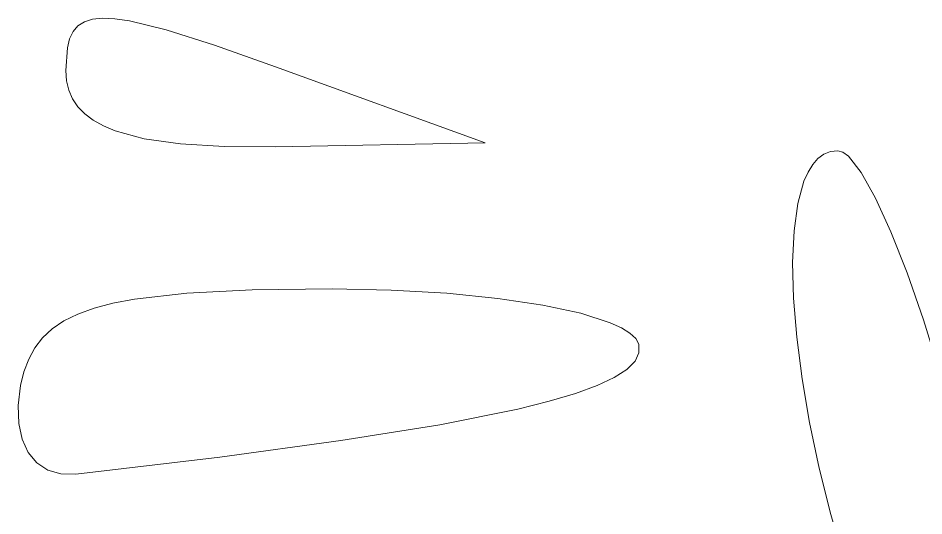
# Model space of a CAD drawing. Header units: millimetres. Extents: x -199 to 251, y -179 to 271.
# Drawn here: x -68.77 to -57.43, y 158.3 to 164.54 of the extents above; entities that cross this region are included whole.
import ezdxf

# ---------------------------------------------------------------- set-up
doc = ezdxf.new("R2010")
doc.units = ezdxf.units.MM
doc.header["$MEASUREMENT"] = 0
doc.layers.add('Camada 1', color=7, linetype='Continuous')

msp = doc.modelspace()

# ---------------------------------------------------------------- linework, layer by layer
at = {"layer": 'Camada 1', "color": 250, "lineweight": 18}
for points, knots in [([(-66.3104, 164.1984), (-66.3104, 164.1984), (-66.9135, 164.3903), (-66.9135, 164.3903), (-66.9135, 164.3903), (-66.9135, 164.3903), (-67.3739, 164.5036), (-67.3739, 164.5036), (-67.3739, 164.5036), (-67.3739, 164.5036), (-67.5561, 164.5307), (-67.5561, 164.5307), (-67.5561, 164.5307), (-67.5561, 164.5307), (-67.7096, 164.538), (-67.7096, 164.538), (-67.7096, 164.538), (-67.7096, 164.538), (-67.8364, 164.5256), (-67.8364, 164.5256), (-67.8364, 164.5256), (-67.8364, 164.5256), (-67.9389, 164.4932), (-67.9389, 164.4932), (-67.9389, 164.4932), (-67.9389, 164.4932), (-68.0194, 164.441), (-68.0194, 164.441), (-68.0194, 164.441), (-68.0194, 164.441), (-68.0802, 164.3689), (-68.0802, 164.3689), (-68.0802, 164.3689), (-68.0802, 164.3689), (-68.1235, 164.2766), (-68.1235, 164.2766), (-68.1235, 164.2766), (-68.1235, 164.2766), (-68.1516, 164.1645), (-68.1516, 164.1645), (-68.1516, 164.1645), (-68.1516, 164.1645), (-68.1713, 163.8798), (-68.1713, 163.8798), (-68.1713, 163.8798), (-68.1713, 163.8798), (-68.1621, 163.7525), (-68.1621, 163.7525), (-68.1621, 163.7525), (-68.1621, 163.7525), (-68.1343, 163.6348), (-68.1343, 163.6348), (-68.1343, 163.6348), (-68.1343, 163.6348), (-68.0874, 163.5268), (-68.0874, 163.5268), (-68.0874, 163.5268), (-68.0874, 163.5268), (-68.0209, 163.4282), (-68.0209, 163.4282), (-68.0209, 163.4282), (-68.0209, 163.4282), (-67.9346, 163.339), (-67.9346, 163.339), (-67.9346, 163.339), (-67.9346, 163.339), (-67.8278, 163.2588), (-67.8278, 163.2588), (-67.8278, 163.2588), (-67.8278, 163.2588), (-67.7003, 163.1876), (-67.7003, 163.1876), (-67.7003, 163.1876), (-67.7003, 163.1876), (-67.5515, 163.1253), (-67.5515, 163.1253), (-67.5515, 163.1253), (-67.5515, 163.1253), (-67.1886, 163.0264), (-67.1886, 163.0264), (-67.1886, 163.0264), (-67.1886, 163.0264), (-66.7358, 162.9611), (-66.7358, 162.9611), (-66.7358, 162.9611), (-66.7358, 162.9611), (-66.1894, 162.9278), (-66.1894, 162.9278), (-66.1894, 162.9278), (-66.1894, 162.9278), (-65.5462, 162.9255), (-65.5462, 162.9255), (-65.5462, 162.9255), (-65.5462, 162.9255), (-62.921, 162.9747), (-62.921, 162.9747), (-62.921, 162.9747), (-62.921, 162.9747), (-65.5462, 163.9283), (-65.5462, 163.9283), (-65.5462, 163.9283), (-65.5462, 163.9283), (-66.3104, 164.1984), (-66.3104, 164.1984)], [0, 0, 0, 0, 0.037037, 0.037037, 0.037037, 0.037037, 0.0740741, 0.0740741, 0.0740741, 0.0740741, 0.1111111, 0.1111111, 0.1111111, 0.1111111, 0.1481481, 0.1481481, 0.1481481, 0.1481481, 0.1851852, 0.1851852, 0.1851852, 0.1851852, 0.2222222, 0.2222222, 0.2222222, 0.2222222, 0.2592593, 0.2592593, 0.2592593, 0.2592593, 0.2962963, 0.2962963, 0.2962963, 0.2962963, 0.3333333, 0.3333333, 0.3333333, 0.3333333, 0.3703704, 0.3703704, 0.3703704, 0.3703704, 0.4074074, 0.4074074, 0.4074074, 0.4074074, 0.4444444, 0.4444444, 0.4444444, 0.4444444, 0.4814815, 0.4814815, 0.4814815, 0.4814815, 0.5185185, 0.5185185, 0.5185185, 0.5185185, 0.5555556, 0.5555556, 0.5555556, 0.5555556, 0.5925926, 0.5925926, 0.5925926, 0.5925926, 0.6296296, 0.6296296, 0.6296296, 0.6296296, 0.6666667, 0.6666667, 0.6666667, 0.6666667, 0.7037037, 0.7037037, 0.7037037, 0.7037037, 0.7407407, 0.7407407, 0.7407407, 0.7407407, 0.7777778, 0.7777778, 0.7777778, 0.7777778, 0.8148148, 0.8148148, 0.8148148, 0.8148148, 0.8518519, 0.8518519, 0.8518519, 0.8518519, 0.8888889, 0.8888889, 0.8888889, 0.8888889, 0.9259259, 0.9259259, 0.9259259, 0.9259259, 1, 1, 1, 1]), ([(-56.6827, 153.9905), (-56.6827, 153.9905), (-56.5632, 153.869), (-56.5632, 153.869), (-56.5632, 153.869), (-56.5632, 153.869), (-56.4482, 153.785), (-56.4482, 153.785), (-56.4482, 153.785), (-56.4482, 153.785), (-56.336, 153.7374), (-56.336, 153.7374), (-56.336, 153.7374), (-56.336, 153.7374), (-56.2254, 153.7247), (-56.2254, 153.7247), (-56.2254, 153.7247), (-56.2254, 153.7247), (-56.1145, 153.7455), (-56.1145, 153.7455), (-56.1145, 153.7455), (-56.1145, 153.7455), (-56.0021, 153.7986), (-56.0021, 153.7986), (-56.0021, 153.7986), (-56.0021, 153.7986), (-55.8864, 153.8825), (-55.8864, 153.8825), (-55.8864, 153.8825), (-55.8864, 153.8825), (-55.6393, 154.1376), (-55.6393, 154.1376), (-55.6393, 154.1376), (-55.6393, 154.1376), (-55.4696, 154.3619), (-55.4696, 154.3619), (-55.4696, 154.3619), (-55.4696, 154.3619), (-55.3417, 154.5782), (-55.3417, 154.5782), (-55.3417, 154.5782), (-55.3417, 154.5782), (-55.256, 154.7836), (-55.256, 154.7836), (-55.256, 154.7836), (-55.256, 154.7836), (-55.2129, 154.9753), (-55.2129, 154.9753), (-55.2129, 154.9753), (-55.2129, 154.9753), (-55.2127, 155.1501), (-55.2127, 155.1501), (-55.2127, 155.1501), (-55.2127, 155.1501), (-55.2557, 155.3053), (-55.2557, 155.3053), (-55.2557, 155.3053), (-55.2557, 155.3053), (-55.3422, 155.4379), (-55.3422, 155.4379), (-55.3422, 155.4379), (-55.3422, 155.4379), (-55.4727, 155.5449), (-55.4727, 155.5449), (-55.4727, 155.5449), (-55.4727, 155.5449), (-55.5455, 155.6045), (-55.5455, 155.6045), (-55.5455, 155.6045), (-55.5455, 155.6045), (-55.6255, 155.6978), (-55.6255, 155.6978), (-55.6255, 155.6978), (-55.6255, 155.6978), (-55.8034, 155.977), (-55.8034, 155.977), (-55.8034, 155.977), (-55.8034, 155.977), (-56.0001, 156.3667), (-56.0001, 156.3667), (-56.0001, 156.3667), (-56.0001, 156.3667), (-56.2089, 156.8509), (-56.2089, 156.8509), (-56.2089, 156.8509), (-56.2089, 156.8509), (-56.4237, 157.4139), (-56.4237, 157.4139), (-56.4237, 157.4139), (-56.4237, 157.4139), (-56.6379, 158.0396), (-56.6379, 158.0396), (-56.6379, 158.0396), (-56.6379, 158.0396), (-56.845, 158.7121), (-56.845, 158.7121), (-56.845, 158.7121), (-56.845, 158.7121), (-57.0387, 159.4156), (-57.0387, 159.4156), (-57.0387, 159.4156), (-57.0387, 159.4156), (-57.2305, 160.1109), (-57.2305, 160.1109), (-57.2305, 160.1109), (-57.2305, 160.1109), (-57.4318, 160.7596), (-57.4318, 160.7596), (-57.4318, 160.7596), (-57.4318, 160.7596), (-57.6366, 161.3475), (-57.6366, 161.3475), (-57.6366, 161.3475), (-57.6366, 161.3475), (-57.8389, 161.8603), (-57.8389, 161.8603), (-57.8389, 161.8603), (-57.8389, 161.8603), (-58.0327, 162.2838), (-58.0327, 162.2838), (-58.0327, 162.2838), (-58.0327, 162.2838), (-58.212, 162.6039), (-58.212, 162.6039), (-58.212, 162.6039), (-58.212, 162.6039), (-58.3708, 162.8064), (-58.3708, 162.8064), (-58.3708, 162.8064), (-58.3708, 162.8064), (-58.4407, 162.859), (-58.4407, 162.859), (-58.4407, 162.859), (-58.4407, 162.859), (-58.5032, 162.877), (-58.5032, 162.877), (-58.5032, 162.877), (-58.5032, 162.877), (-58.5942, 162.8656), (-58.5942, 162.8656), (-58.5942, 162.8656), (-58.5942, 162.8656), (-58.677, 162.8321), (-58.677, 162.8321), (-58.677, 162.8321), (-58.677, 162.8321), (-58.7517, 162.7773), (-58.7517, 162.7773), (-58.7517, 162.7773), (-58.7517, 162.7773), (-58.8181, 162.7022), (-58.8181, 162.7022), (-58.8181, 162.7022), (-58.8181, 162.7022), (-58.8765, 162.6076), (-58.8765, 162.6076), (-58.8765, 162.6076), (-58.8765, 162.6076), (-58.9271, 162.4944), (-58.9271, 162.4944), (-58.9271, 162.4944), (-58.9271, 162.4944), (-59.0047, 162.2162), (-59.0047, 162.2162), (-59.0047, 162.2162), (-59.0047, 162.2162), (-59.0518, 161.8746), (-59.0518, 161.8746), (-59.0518, 161.8746), (-59.0518, 161.8746), (-59.0692, 161.477), (-59.0692, 161.477), (-59.0692, 161.477), (-59.0692, 161.477), (-59.0575, 161.0304), (-59.0575, 161.0304), (-59.0575, 161.0304), (-59.0575, 161.0304), (-59.0176, 160.5423), (-59.0176, 160.5423), (-59.0176, 160.5423), (-59.0176, 160.5423), (-58.9502, 160.0198), (-58.9502, 160.0198), (-58.9502, 160.0198), (-58.9502, 160.0198), (-58.8561, 159.4701), (-58.8561, 159.4701), (-58.8561, 159.4701), (-58.8561, 159.4701), (-58.7361, 158.9005), (-58.7361, 158.9005), (-58.7361, 158.9005), (-58.7361, 158.9005), (-58.5909, 158.3182), (-58.5909, 158.3182), (-58.5909, 158.3182), (-58.5909, 158.3182), (-58.4212, 157.7305), (-58.4212, 157.7305), (-58.4212, 157.7305), (-58.4212, 157.7305), (-58.228, 157.1445), (-58.228, 157.1445), (-58.228, 157.1445), (-58.228, 157.1445), (-58.0119, 156.5676), (-58.0119, 156.5676), (-58.0119, 156.5676), (-58.0119, 156.5676), (-57.7737, 156.0068), (-57.7737, 156.0068), (-57.7737, 156.0068), (-57.7737, 156.0068), (-57.4012, 155.2091), (-57.4012, 155.2091), (-57.4012, 155.2091), (-57.4012, 155.2091), (-57.0835, 154.5941), (-57.0835, 154.5941), (-57.0835, 154.5941), (-57.0835, 154.5941), (-56.8082, 154.151), (-56.8082, 154.151), (-56.8082, 154.151), (-56.8082, 154.151), (-56.6827, 153.9905), (-56.6827, 153.9905)], [0, 0, 0, 0, 0.0172414, 0.0172414, 0.0172414, 0.0172414, 0.0344828, 0.0344828, 0.0344828, 0.0344828, 0.0517241, 0.0517241, 0.0517241, 0.0517241, 0.0689655, 0.0689655, 0.0689655, 0.0689655, 0.0862069, 0.0862069, 0.0862069, 0.0862069, 0.1034483, 0.1034483, 0.1034483, 0.1034483, 0.1206897, 0.1206897, 0.1206897, 0.1206897, 0.137931, 0.137931, 0.137931, 0.137931, 0.1551724, 0.1551724, 0.1551724, 0.1551724, 0.1724138, 0.1724138, 0.1724138, 0.1724138, 0.1896552, 0.1896552, 0.1896552, 0.1896552, 0.2068966, 0.2068966, 0.2068966, 0.2068966, 0.2241379, 0.2241379, 0.2241379, 0.2241379, 0.2413793, 0.2413793, 0.2413793, 0.2413793, 0.2586207, 0.2586207, 0.2586207, 0.2586207, 0.2758621, 0.2758621, 0.2758621, 0.2758621, 0.2931034, 0.2931034, 0.2931034, 0.2931034, 0.3103448, 0.3103448, 0.3103448, 0.3103448, 0.3275862, 0.3275862, 0.3275862, 0.3275862, 0.3448276, 0.3448276, 0.3448276, 0.3448276, 0.362069, 0.362069, 0.362069, 0.362069, 0.3793103, 0.3793103, 0.3793103, 0.3793103, 0.3965517, 0.3965517, 0.3965517, 0.3965517, 0.4137931, 0.4137931, 0.4137931, 0.4137931, 0.4310345, 0.4310345, 0.4310345, 0.4310345, 0.4482759, 0.4482759, 0.4482759, 0.4482759, 0.4655172, 0.4655172, 0.4655172, 0.4655172, 0.4827586, 0.4827586, 0.4827586, 0.4827586, 0.5, 0.5, 0.5, 0.5, 0.5172414, 0.5172414, 0.5172414, 0.5172414, 0.5344828, 0.5344828, 0.5344828, 0.5344828, 0.5517241, 0.5517241, 0.5517241, 0.5517241, 0.5689655, 0.5689655, 0.5689655, 0.5689655, 0.5862069, 0.5862069, 0.5862069, 0.5862069, 0.6034483, 0.6034483, 0.6034483, 0.6034483, 0.6206897, 0.6206897, 0.6206897, 0.6206897, 0.637931, 0.637931, 0.637931, 0.637931, 0.6551724, 0.6551724, 0.6551724, 0.6551724, 0.6724138, 0.6724138, 0.6724138, 0.6724138, 0.6896552, 0.6896552, 0.6896552, 0.6896552, 0.7068966, 0.7068966, 0.7068966, 0.7068966, 0.7241379, 0.7241379, 0.7241379, 0.7241379, 0.7413793, 0.7413793, 0.7413793, 0.7413793, 0.7586207, 0.7586207, 0.7586207, 0.7586207, 0.7758621, 0.7758621, 0.7758621, 0.7758621, 0.7931034, 0.7931034, 0.7931034, 0.7931034, 0.8103448, 0.8103448, 0.8103448, 0.8103448, 0.8275862, 0.8275862, 0.8275862, 0.8275862, 0.8448276, 0.8448276, 0.8448276, 0.8448276, 0.862069, 0.862069, 0.862069, 0.862069, 0.8793103, 0.8793103, 0.8793103, 0.8793103, 0.8965517, 0.8965517, 0.8965517, 0.8965517, 0.9137931, 0.9137931, 0.9137931, 0.9137931, 0.9310345, 0.9310345, 0.9310345, 0.9310345, 0.9482759, 0.9482759, 0.9482759, 0.9482759, 0.9655172, 0.9655172, 0.9655172, 0.9655172, 1, 1, 1, 1]), ([(-60.9936, 160.345), (-60.9936, 160.345), (-60.996, 160.4531), (-60.996, 160.4531), (-60.996, 160.4531), (-60.996, 160.4531), (-61.0329, 160.5236), (-61.0329, 160.5236), (-61.0329, 160.5236), (-61.0329, 160.5236), (-61.1061, 160.5922), (-61.1061, 160.5922), (-61.1061, 160.5922), (-61.1061, 160.5922), (-61.2135, 160.6584), (-61.2135, 160.6584), (-61.2135, 160.6584), (-61.2135, 160.6584), (-61.3533, 160.722), (-61.3533, 160.722), (-61.3533, 160.722), (-61.3533, 160.722), (-61.722, 160.8396), (-61.722, 160.8396), (-61.722, 160.8396), (-61.722, 160.8396), (-62.1964, 160.9422), (-62.1964, 160.9422), (-62.1964, 160.9422), (-62.1964, 160.9422), (-62.7607, 161.0269), (-62.7607, 161.0269), (-62.7607, 161.0269), (-62.7607, 161.0269), (-63.3994, 161.0909), (-63.3994, 161.0909), (-63.3994, 161.0909), (-63.3994, 161.0909), (-64.0965, 161.1315), (-64.0965, 161.1315), (-64.0965, 161.1315), (-64.0965, 161.1315), (-64.8363, 161.1456), (-64.8363, 161.1456), (-64.8363, 161.1456), (-64.8363, 161.1456), (-65.8388, 161.1334), (-65.8388, 161.1334), (-65.8388, 161.1334), (-65.8388, 161.1334), (-66.6575, 161.0927), (-66.6575, 161.0927), (-66.6575, 161.0927), (-66.6575, 161.0927), (-67.3108, 161.018), (-67.3108, 161.018), (-67.3108, 161.018), (-67.3108, 161.018), (-67.5811, 160.9661), (-67.5811, 160.9661), (-67.5811, 160.9661), (-67.5811, 160.9661), (-67.817, 160.9035), (-67.817, 160.9035), (-67.817, 160.9035), (-67.817, 160.9035), (-68.0206, 160.8295), (-68.0206, 160.8295), (-68.0206, 160.8295), (-68.0206, 160.8295), (-68.1945, 160.7435), (-68.1945, 160.7435), (-68.1945, 160.7435), (-68.1945, 160.7435), (-68.3407, 160.6447), (-68.3407, 160.6447), (-68.3407, 160.6447), (-68.3407, 160.6447), (-68.4616, 160.5323), (-68.4616, 160.5323), (-68.4616, 160.5323), (-68.4616, 160.5323), (-68.5595, 160.4058), (-68.5595, 160.4058), (-68.5595, 160.4058), (-68.5595, 160.4058), (-68.6368, 160.2643), (-68.6368, 160.2643), (-68.6368, 160.2643), (-68.6368, 160.2643), (-68.6956, 160.1071), (-68.6956, 160.1071), (-68.6956, 160.1071), (-68.6956, 160.1071), (-68.7383, 159.9336), (-68.7383, 159.9336), (-68.7383, 159.9336), (-68.7383, 159.9336), (-68.769, 159.6845), (-68.769, 159.6845), (-68.769, 159.6845), (-68.769, 159.6845), (-68.7617, 159.4596), (-68.7617, 159.4596), (-68.7617, 159.4596), (-68.7617, 159.4596), (-68.7187, 159.2627), (-68.7187, 159.2627), (-68.7187, 159.2627), (-68.7187, 159.2627), (-68.6423, 159.0973), (-68.6423, 159.0973), (-68.6423, 159.0973), (-68.6423, 159.0973), (-68.5347, 158.9672), (-68.5347, 158.9672), (-68.5347, 158.9672), (-68.5347, 158.9672), (-68.3981, 158.876), (-68.3981, 158.876), (-68.3981, 158.876), (-68.3981, 158.876), (-68.235, 158.8276), (-68.235, 158.8276), (-68.235, 158.8276), (-68.235, 158.8276), (-68.0474, 158.8255), (-68.0474, 158.8255), (-68.0474, 158.8255), (-68.0474, 158.8255), (-66.2422, 159.0395), (-66.2422, 159.0395), (-66.2422, 159.0395), (-66.2422, 159.0395), (-64.7264, 159.2447), (-64.7264, 159.2447), (-64.7264, 159.2447), (-64.7264, 159.2447), (-63.4873, 159.4438), (-63.4873, 159.4438), (-63.4873, 159.4438), (-63.4873, 159.4438), (-62.5122, 159.6398), (-62.5122, 159.6398), (-62.5122, 159.6398), (-62.5122, 159.6398), (-62.1196, 159.7377), (-62.1196, 159.7377), (-62.1196, 159.7377), (-62.1196, 159.7377), (-61.7882, 159.8358), (-61.7882, 159.8358), (-61.7882, 159.8358), (-61.7882, 159.8358), (-61.5164, 159.9348), (-61.5164, 159.9348), (-61.5164, 159.9348), (-61.5164, 159.9348), (-61.3026, 160.0347), (-61.3026, 160.0347), (-61.3026, 160.0347), (-61.3026, 160.0347), (-61.1453, 160.1362), (-61.1453, 160.1362), (-61.1453, 160.1362), (-61.1453, 160.1362), (-61.0428, 160.2395), (-61.0428, 160.2395), (-61.0428, 160.2395), (-61.0428, 160.2395), (-60.9936, 160.345), (-60.9936, 160.345)], [0, 0, 0, 0, 0.0227273, 0.0227273, 0.0227273, 0.0227273, 0.0454545, 0.0454545, 0.0454545, 0.0454545, 0.0681818, 0.0681818, 0.0681818, 0.0681818, 0.0909091, 0.0909091, 0.0909091, 0.0909091, 0.1136364, 0.1136364, 0.1136364, 0.1136364, 0.1363636, 0.1363636, 0.1363636, 0.1363636, 0.1590909, 0.1590909, 0.1590909, 0.1590909, 0.1818182, 0.1818182, 0.1818182, 0.1818182, 0.2045455, 0.2045455, 0.2045455, 0.2045455, 0.2272727, 0.2272727, 0.2272727, 0.2272727, 0.25, 0.25, 0.25, 0.25, 0.2727273, 0.2727273, 0.2727273, 0.2727273, 0.2954545, 0.2954545, 0.2954545, 0.2954545, 0.3181818, 0.3181818, 0.3181818, 0.3181818, 0.3409091, 0.3409091, 0.3409091, 0.3409091, 0.3636364, 0.3636364, 0.3636364, 0.3636364, 0.3863636, 0.3863636, 0.3863636, 0.3863636, 0.4090909, 0.4090909, 0.4090909, 0.4090909, 0.4318182, 0.4318182, 0.4318182, 0.4318182, 0.4545455, 0.4545455, 0.4545455, 0.4545455, 0.4772727, 0.4772727, 0.4772727, 0.4772727, 0.5, 0.5, 0.5, 0.5, 0.5227273, 0.5227273, 0.5227273, 0.5227273, 0.5454545, 0.5454545, 0.5454545, 0.5454545, 0.5681818, 0.5681818, 0.5681818, 0.5681818, 0.5909091, 0.5909091, 0.5909091, 0.5909091, 0.6136364, 0.6136364, 0.6136364, 0.6136364, 0.6363636, 0.6363636, 0.6363636, 0.6363636, 0.6590909, 0.6590909, 0.6590909, 0.6590909, 0.6818182, 0.6818182, 0.6818182, 0.6818182, 0.7045455, 0.7045455, 0.7045455, 0.7045455, 0.7272727, 0.7272727, 0.7272727, 0.7272727, 0.75, 0.75, 0.75, 0.75, 0.7727273, 0.7727273, 0.7727273, 0.7727273, 0.7954545, 0.7954545, 0.7954545, 0.7954545, 0.8181818, 0.8181818, 0.8181818, 0.8181818, 0.8409091, 0.8409091, 0.8409091, 0.8409091, 0.8636364, 0.8636364, 0.8636364, 0.8636364, 0.8863636, 0.8863636, 0.8863636, 0.8863636, 0.9090909, 0.9090909, 0.9090909, 0.9090909, 0.9318182, 0.9318182, 0.9318182, 0.9318182, 0.9545455, 0.9545455, 0.9545455, 0.9545455, 1, 1, 1, 1])]:
    msp.add_open_spline(points, degree=3, knots=knots, dxfattribs=at)

doc.saveas('drawing.dxf')
